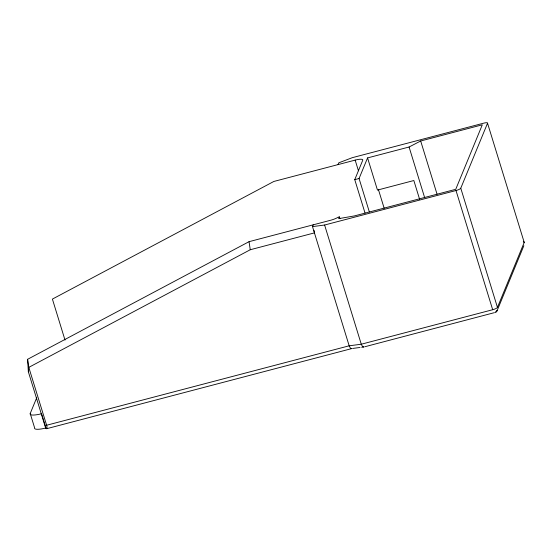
<?xml version="1.0" encoding="UTF-8"?>
<svg xmlns="http://www.w3.org/2000/svg" width="552" height="552" viewBox="0 0 552 552"><rect width="100%" height="100%" fill="white"/><g stroke="black" fill="none" stroke-linecap="round" stroke-linejoin="round"><path stroke-width="0.83" d="M314.074 230.467L314.433 232.889L250.249 249.745L28.794 367.37L46.954 426.296L47.01 428.531L45.775 428.4L28.352 371.779L28.794 367.37L27.6 359.304L249.055 241.672L330.358 220.324A8.991 2.022 -17.1 0 0 338.259 217.191L339.404 216.888L339.908 218.516M41.821 414.511L45.961 427.959A13.489 3.036 -17.1 0 1 34.59 427.752L30.215 413.517L36.729 397.709M41.393 414.166L41.579 413.724A13.489 3.036 -17.1 0 1 30.215 413.517M45.775 428.4L45.961 427.959M46.478 428.752L351.962 348.533L350.527 348.34L349.174 345.807L312.501 226.61L313.239 224.823M338.045 164.6L338.776 162.812L352.355 157.658L483.752 123.151A4.499 1.014 -17.1 0 1 487.547 123.22L524.214 242.418L497.449 307.402A4.499 1.014 -17.1 0 1 492.681 309.72L361.277 344.22L349.174 345.807L46.603 425.254M339.404 216.888L338.68 218.654L354.336 215.935L455.738 189.315L482.31 124.807L420.679 140.988L409.08 147.011L367.57 157.913L359.069 178.524L369.35 211.94M365.038 213.072L354.757 179.655L362.74 160.239A8.991 2.022 -17.1 0 0 355.157 160.108L273.854 181.456L52.405 299.087L65.012 340.08M497.449 307.402L460.775 188.204L487.547 123.22M494.488 312.632L364.9 346.732M523.862 245.73L497.117 310.672L495.365 312.446M354.757 179.655L359.069 178.524M312.501 226.61L324.604 225.023L456.007 190.523A4.499 1.014 -17.1 0 0 460.775 188.204M352.769 348.429L360.028 347.477M361.643 347.27L364.065 346.953L362.623 346.753L361.277 344.22L324.604 225.023M456.007 190.523L492.681 309.72M420.679 140.988L437.053 194.2M409.08 147.011L424.695 197.768M419.644 199.403L413.841 180.532L377.471 190.088L367.57 157.913M378.361 189.357L384.164 208.228M355.157 160.108L358.441 170.775M249.055 241.672L250.249 249.745M27.6 359.304L28.352 371.779M523.31 241.9A4.499 1.014 -17.1 0 1 523.882 241.969M524.193 242.149A4.499 1.014 -17.1 0 1 524.214 242.418M497.117 310.672L496.048 311.942L497.117 310.672"/></g></svg>
